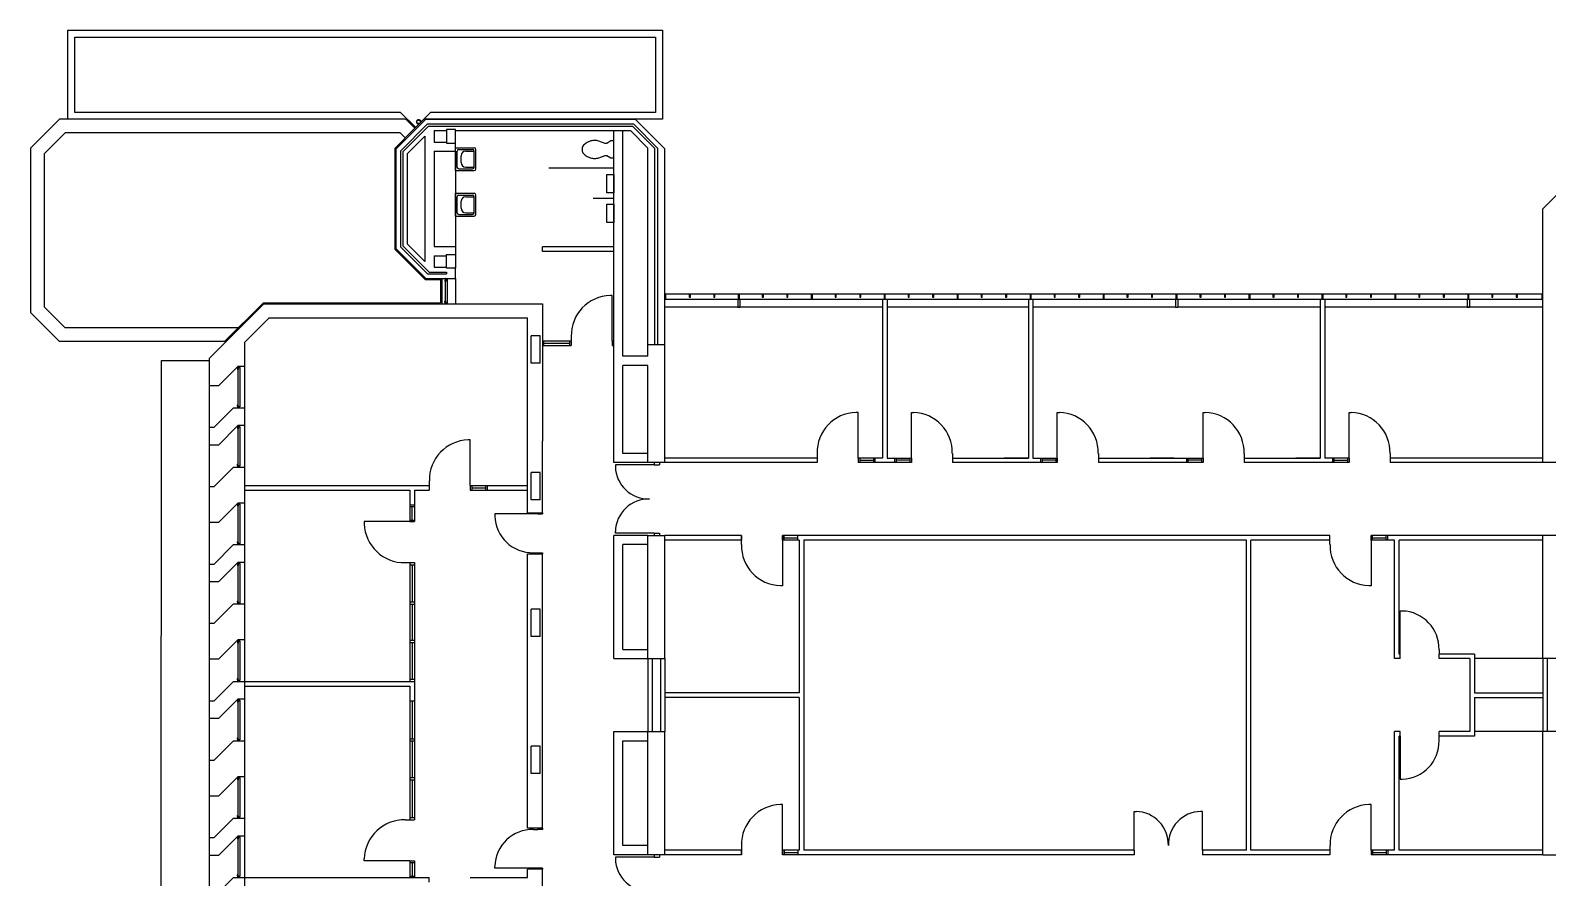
# Model space of a CAD drawing. Header units: inches. Extents: x 370 to 6209, y 2527 to 6927.
# Drawn here: x 3261 to 4592, y 6184 to 6927 of the extents above; entities that cross this region are included whole.
import ezdxf

# ---------------------------------------------------------------- set-up
doc = ezdxf.new("R2010")
doc.units = ezdxf.units.IN
doc.header["$LTSCALE"] = 0.75
doc.header["$MEASUREMENT"] = 0
doc.layers.get('0').update_dxf_attribs({"linetype": 'CONTINUOUS'})
for name, color, linetype in [('626_FL3$0$A-BLDG-GRW', 9, 'CONTINUOUS'), ('626_FL3$0$A-DOOR-EXST', 9, 'CONTINUOUS'), ('626_FL3$0$A-EQPM-MECH', 7, 'CONTINUOUS')]:
    doc.layers.add(name, color=color, linetype=linetype)

# ---------------------------------------------------------------- blocks, each defined once
blk = doc.blocks.new('626_FL3$0$W-LEADER')
at = {"layer": '626_FL3$0$A-EQPM-MECH', "linetype": 'Continuous'}
for p, q in [((10.5, -4.3), (11.6, -5.4)), ((11.2, -5.9), (11.6, -5.4)), ((13.1, -1.6), (14.3, -2.8)), ((14.7, -2.3), (14.3, -2.8))]:
    blk.add_line(p, q, dxfattribs=at)
for radius in [1.62, 1.5]:
    blk.add_circle((11.8, -3), radius, dxfattribs=at)
blk.add_arc((11.8, -3), 1.88, 45, 225, dxfattribs=at)

msp = doc.modelspace()

# ---------------------------------------------------------------- linework, layer by layer
at = {"layer": '626_FL3$0$A-BLDG-GRW'}
for p, q in [((3294.2, 6849.4), (3294.2, 6927.4)), ((3294.2, 6927.4), (3815.8, 6927.4)), ((3815.8, 6927.4), (3815.8, 6849.4)), ((3586.1, 6855.4), (3599.3, 6842.2)), ((3606.4, 6849.4), (3612.4, 6855.4)), ((3261.3, 6823.9), (3286.7, 6849.4)), ((3586.4, 6849.4), (3286.7, 6849.4)), ((3590.7, 6849.4), (3294.2, 6849.4)), ((3582.2, 6823.5), (3608.1, 6849.4)), ((3586.2, 6821.8), (3609.7, 6845.4)), ((3588.2, 6821), (3610.6, 6843.4)), ((3598.6, 6841.5), (3590.7, 6849.4)), ((3606.4, 6849.4), (3598.6, 6841.5)), ((3815.8, 6849.4), (3606.4, 6849.4)), ((3608.1, 6849.4), (3792, 6849.4)), ((3609.7, 6845.4), (3790.3, 6845.4)), ((3610.6, 6843.4), (3789.5, 6843.4)), ((3809.1, 6823.7), (3789.5, 6843.4)), ((3811.8, 6823.8), (3790.3, 6845.4)), ((3817.8, 6823.5), (3792, 6849.4)), ((3273.3, 6818.9), (3291.7, 6837.4)), ((3585.8, 6837.4), (3291.7, 6837.4)), ((3581.2, 6823.9), (3598.6, 6841.5)), ((3590.1, 6833), (3585.8, 6837.4)), ((3592.2, 6819.3), (3607.4, 6834.5)), ((3607.4, 6834.5), (3607.4, 6724.5)), ((3615.4, 6839.4), (3626.2, 6839.4)), ((3615.4, 6839.4), (3615.4, 6829.4)), ((3615.4, 6829.4), (3626.2, 6829.4)), ((3626.2, 6840.5), (3626.2, 6828.5)), ((3634.2, 6840.5), (3626.2, 6840.5)), ((3626.2, 6828.5), (3634.2, 6828.5)), ((3634.2, 6828.5), (3634.2, 6840.5)), ((3634.2, 6839.4), (3787.8, 6839.4)), ((3634.2, 6821.4), (3634.2, 6829.4)), ((3773.1, 6548.2), (3773.1, 6839.4)), ((3781.1, 6641.5), (3781.1, 6839.4)), ((3803.1, 6824.1), (3787.8, 6839.4)), ((3261.3, 6823.9), (3261.3, 6679.9)), ((3273.3, 6818.9), (3273.3, 6684.9)), ((3581.2, 6735.2), (3581.2, 6823.9)), ((3582.2, 6735.6), (3582.2, 6823.5)), ((3586.2, 6737.3), (3586.2, 6821.8)), ((3588.2, 6738.1), (3588.2, 6821)), ((3592.2, 6739.7), (3592.2, 6819.3)), ((3615.4, 6821.4), (3634.2, 6821.4)), ((3615.4, 6821.4), (3615.4, 6737.7)), ((3634.2, 6804.4), (3634.2, 6824.4)), ((3634.2, 6824.4), (3650.7, 6824.4)), ((3634.2, 6821.4), (3634.2, 6737.7)), ((3635.7, 6807.4), (3635.7, 6821.4)), ((3637.2, 6822.9), (3649.2, 6822.9)), ((3639.2, 6811.4), (3639.2, 6817.4)), ((3643.2, 6821.4), (3649.7, 6821.4)), ((3650.7, 6807.4), (3650.7, 6821.4)), ((3650.7, 6808.4), (3650.7, 6820.4)), ((3652.2, 6805.9), (3652.2, 6822.9)), ((3803.1, 6641.5), (3803.1, 6824.1)), ((3809.1, 6651.4), (3809.1, 6823.7)), ((3811.8, 6651.4), (3811.8, 6823.8)), ((3817.8, 6548.2), (3817.8, 6823.5)), ((3634.2, 6804.4), (3650.7, 6804.4)), ((3637.2, 6805.9), (3649.2, 6805.9)), ((3643.2, 6807.4), (3649.7, 6807.4)), ((3773.1, 6806.4), (3716.1, 6806.4)), ((4588.1, 6770.7), (4614.1, 6796.6)), ((3634.2, 6764.4), (3634.2, 6784.4)), ((3634.2, 6784.4), (3650.7, 6784.4)), ((3635.7, 6767.4), (3635.7, 6781.4)), ((3637.2, 6782.9), (3649.2, 6782.9)), ((3639.2, 6771.4), (3639.2, 6777.4)), ((3643.2, 6781.4), (3649.7, 6781.4)), ((3650.7, 6767.4), (3650.7, 6781.4)), ((3650.7, 6768.4), (3650.7, 6780.4)), ((3652.2, 6765.9), (3652.2, 6782.9)), ((3773.1, 6779.9), (3755.1, 6779.9)), ((3634.2, 6764.4), (3650.7, 6764.4)), ((3637.2, 6765.9), (3649.2, 6765.9)), ((3643.2, 6767.4), (3649.7, 6767.4)), ((4588.1, 6548.2), (4588.1, 6770.7)), ((3582.2, 6735.6), (3608.1, 6709.7)), ((3586.2, 6737.3), (3609.7, 6713.7)), ((3588.2, 6738.1), (3611.1, 6715.2)), ((3592.2, 6739.7), (3607.4, 6724.5)), ((3615.4, 6737.7), (3634.2, 6737.7)), ((3634.2, 6737.7), (3634.2, 6729.7)), ((3773.1, 6737.4), (3710.5, 6737.4)), ((3710.5, 6733.4), (3710.5, 6737.4)), ((3581.2, 6735.2), (3607.7, 6708.7)), ((3615.4, 6729.7), (3626.2, 6729.7)), ((3615.4, 6729.7), (3615.4, 6719.7)), ((3626.2, 6730.7), (3634.2, 6730.7)), ((3626.2, 6718.7), (3626.2, 6730.7)), ((3634.2, 6730.7), (3634.2, 6718.7)), ((3773.1, 6733.4), (3710.5, 6733.4)), ((3607.7, 6708.7), (3621.2, 6708.7)), ((3608.1, 6709.7), (3634.2, 6709.7)), ((3609.7, 6713.7), (3626.2, 6713.7)), ((3611.1, 6715.2), (3626.2, 6715.2)), ((3615.4, 6719.7), (3626.2, 6719.7)), ((3621.2, 6708.7), (3621.2, 6688.4)), ((3622.2, 6709.7), (3622.2, 6687.4)), ((3625.5, 6709.7), (3625.2, 6709.7)), ((3625.2, 6709.7), (3625.2, 6708)), ((3625.5, 6709), (3625.5, 6709.7)), ((3627, 6709), (3625.5, 6709)), ((3625.5, 6708), (3625.5, 6708.7)), ((3625.5, 6708.7), (3627, 6708.7)), ((3634.2, 6718.7), (3626.2, 6718.7)), ((3626.2, 6715.2), (3626.2, 6713.7)), ((3627, 6708.7), (3627, 6709)), ((3627, 6708.7), (3627, 6688.4)), ((3634.2, 6709.7), (3634.2, 6719.7)), ((3634.2, 6709.7), (3634.2, 6687.4)), ((3625.2, 6708.5), (3625, 6708.2)), ((3625, 6708.2), (3625, 6707.2)), ((3625, 6707.2), (3625.2, 6707)), ((3625.2, 6708), (3625.5, 6708)), ((3625.2, 6707), (3625.5, 6707)), ((3625.3, 6707), (3625.3, 6690.1)), ((3625.5, 6708.5), (3625.7, 6708.2)), ((3625.7, 6707.2), (3625.5, 6707)), ((3625.7, 6708.2), (3625.7, 6707.2)), ((4588.1, 6696), (3817.8, 6696)), ((3818.8, 6696), (3817.8, 6696)), ((3818.8, 6691.4), (3818.8, 6696)), ((3839.3, 6696), (3839.3, 6693.3)), ((3840.3, 6696), (3839.3, 6696)), ((3840.3, 6693.3), (3840.3, 6696)), ((3860.8, 6696), (3860.8, 6693.3)), ((3861.8, 6696), (3860.8, 6696)), ((3861.8, 6693.3), (3861.8, 6696)), ((3883.3, 6696), (3882.3, 6696)), ((3882.3, 6696), (3882.3, 6691.4)), ((3883.3, 6691.4), (3883.3, 6696)), ((3903.3, 6696), (3903.3, 6693.3)), ((3904.3, 6696), (3903.3, 6696)), ((3904.3, 6693.3), (3904.3, 6696)), ((3924.8, 6696), (3924.8, 6693.3)), ((3925.8, 6696), (3924.8, 6696)), ((3925.8, 6693.3), (3925.8, 6696)), ((3947.3, 6696), (3946.3, 6696)), ((3946.3, 6696), (3946.3, 6691.4)), ((3947.3, 6691.4), (3947.3, 6696)), ((3968.3, 6696), (3967.3, 6696)), ((3967.3, 6696), (3967.3, 6693.3)), ((3968.3, 6693.3), (3968.3, 6696)), ((3989.8, 6696), (3988.8, 6696)), ((3988.8, 6696), (3988.8, 6693.3)), ((3989.8, 6693.3), (3989.8, 6696)), ((4010.3, 6696), (4010.3, 6691.4)), ((4011.3, 6696), (4010.3, 6696)), ((4011.3, 6691.4), (4011.3, 6696)), ((4032.3, 6696), (4031.3, 6696)), ((4031.3, 6696), (4031.3, 6693.3)), ((4032.3, 6693.3), (4032.3, 6696)), ((4053.8, 6696), (4052.8, 6696)), ((4052.8, 6696), (4052.8, 6693.3)), ((4053.8, 6693.3), (4053.8, 6696)), ((4074.3, 6696), (4074.3, 6691.4)), ((4075.3, 6696), (4074.3, 6696)), ((4075.3, 6691.4), (4075.3, 6696)), ((4095.3, 6696), (4095.3, 6693.3)), ((4096.3, 6696), (4095.3, 6696)), ((4096.3, 6693.3), (4096.3, 6696)), ((4116.8, 6696), (4116.8, 6693.3)), ((4117.8, 6696), (4116.8, 6696)), ((4117.8, 6693.3), (4117.8, 6696)), ((4139.3, 6696), (4138.3, 6696)), ((4138.3, 6696), (4138.3, 6691.4)), ((4139.3, 6691.4), (4139.3, 6696)), ((4160.3, 6696), (4159.3, 6696)), ((4159.3, 6696), (4159.3, 6693.3)), ((4160.3, 6693.3), (4160.3, 6696)), ((4181.8, 6696), (4180.8, 6696)), ((4180.8, 6696), (4180.8, 6693.3)), ((4181.8, 6693.3), (4181.8, 6696)), ((4202.3, 6696), (4202.3, 6691.4)), ((4203.3, 6696), (4202.3, 6696)), ((4203.3, 6691.4), (4203.3, 6696)), ((4223.3, 6696), (4223.3, 6693.3)), ((4224.3, 6696), (4223.3, 6696)), ((4224.3, 6693.3), (4224.3, 6696)), ((4244.8, 6696), (4244.8, 6693.3)), ((4245.8, 6696), (4244.8, 6696)), ((4245.8, 6693.3), (4245.8, 6696)), ((4267.3, 6696), (4266.3, 6696)), ((4266.3, 6696), (4266.3, 6691.4)), ((4267.3, 6691.4), (4267.3, 6696)), ((4287.3, 6696), (4287.3, 6693.3)), ((4288.3, 6696), (4287.3, 6696)), ((4288.3, 6693.3), (4288.3, 6696)), ((4308.8, 6696), (4308.8, 6693.3)), ((4309.8, 6696), (4308.8, 6696)), ((4309.8, 6693.3), (4309.8, 6696)), ((4331.3, 6696), (4330.3, 6696)), ((4330.3, 6696), (4330.3, 6691.4)), ((4331.3, 6691.4), (4331.3, 6696)), ((4352.3, 6696), (4351.3, 6696)), ((4351.3, 6696), (4351.3, 6693.3)), ((4352.3, 6693.3), (4352.3, 6696)), ((4373.8, 6696), (4372.8, 6696)), ((4372.8, 6696), (4372.8, 6693.3)), ((4373.8, 6693.3), (4373.8, 6696)), ((4394.3, 6696), (4394.3, 6691.4)), ((4395.3, 6696), (4394.3, 6696)), ((4395.3, 6691.4), (4395.3, 6696)), ((4415.3, 6696), (4415.3, 6693.3)), ((4416.3, 6696), (4415.3, 6696)), ((4416.3, 6693.3), (4416.3, 6696)), ((4436.8, 6696), (4436.8, 6693.3)), ((4437.8, 6696), (4436.8, 6696)), ((4437.8, 6693.3), (4437.8, 6696)), ((4459.3, 6696), (4458.3, 6696)), ((4458.3, 6696), (4458.3, 6691.4)), ((4459.3, 6691.4), (4459.3, 6696)), ((4480.3, 6696), (4479.3, 6696)), ((4479.3, 6696), (4479.3, 6693.3)), ((4480.3, 6693.3), (4480.3, 6696)), ((4501.8, 6696), (4500.8, 6696)), ((4500.8, 6696), (4500.8, 6693.3)), ((4501.8, 6693.3), (4501.8, 6696)), ((4522.3, 6696), (4522.3, 6691.4)), ((4523.3, 6696), (4522.3, 6696)), ((4523.3, 6691.4), (4523.3, 6696)), ((4543.3, 6696), (4543.3, 6693.3)), ((4544.3, 6696), (4543.3, 6696)), ((4544.3, 6693.3), (4544.3, 6696)), ((4564.8, 6696), (4564.8, 6693.3)), ((4565.8, 6696), (4564.8, 6696)), ((4565.8, 6693.3), (4565.8, 6696)), ((4588.1, 6696), (4587.1, 6696)), ((4587.1, 6696), (4587.1, 6691.4)), ((4588.1, 6691.4), (4588.1, 6696)), ((3291.7, 6666.4), (3273.3, 6684.9)), ((3466.2, 6687.4), (3418.2, 6639.4)), ((3465.8, 6688.4), (3431.7, 6654.4)), ((3465.8, 6688.4), (3621.2, 6688.4)), ((3466.2, 6687.4), (3634.2, 6687.4)), ((3625, 6689.9), (3625.2, 6690.1)), ((3625, 6688.9), (3625, 6689.9)), ((3625.2, 6688.6), (3625, 6688.9)), ((3625.2, 6690.1), (3625.5, 6690.1)), ((3625.2, 6687.4), (3625.2, 6689.1)), ((3625.2, 6689.1), (3625.5, 6689.1)), ((3625.5, 6687.4), (3625.2, 6687.4)), ((3625.7, 6689.9), (3625.5, 6690.1)), ((3625.5, 6689.1), (3625.5, 6688.4)), ((3625.5, 6688.6), (3625.7, 6688.9)), ((3625.5, 6688.4), (3627, 6688.4)), ((3627, 6688.1), (3625.5, 6688.1)), ((3625.5, 6688.1), (3625.5, 6687.4)), ((3625.7, 6688.9), (3625.7, 6689.9)), ((3627, 6688.4), (3627, 6688.1)), ((3634.2, 6687.4), (3710.5, 6687.4)), ((3710.5, 6687.4), (3710.5, 6567.1)), ((3771.8, 6694.9), (3770, 6694.9)), ((3771.8, 6654.9), (3771.8, 6694.9)), ((3817.8, 6691.4), (3944.8, 6691.4)), ((3817.8, 6691.4), (3818.8, 6691.4)), ((4008.8, 6684.4), (3817.8, 6684.4)), ((3839.3, 6693.3), (3840.3, 6693.3)), ((3860.8, 6693.3), (3861.8, 6693.3)), ((3881.8, 6691.4), (3883.8, 6691.4)), ((3881.8, 6691.4), (3881.8, 6684.4)), ((3881.8, 6684.4), (3883.8, 6684.4)), ((3882.3, 6691.4), (3883.3, 6691.4)), ((3883.8, 6691.4), (3883.8, 6684.4)), ((3903.3, 6693.3), (3904.3, 6693.3)), ((3924.8, 6693.3), (3925.8, 6693.3)), ((3944.8, 6691.4), (3948.8, 6691.4)), ((3948.8, 6691.4), (4072.8, 6691.4)), ((3967.3, 6693.3), (3968.3, 6693.3)), ((3988.8, 6693.3), (3989.8, 6693.3)), ((4008.8, 6691.5), (4008.8, 6552.2)), ((4009.8, 6691.4), (4011.8, 6691.4)), ((4010.3, 6691.4), (4011.3, 6691.4)), ((4012.8, 6691.5), (4012.8, 6552.2)), ((4136.8, 6684.4), (4012.8, 6684.4)), ((4031.3, 6693.3), (4032.3, 6693.3)), ((4052.8, 6693.3), (4053.8, 6693.3)), ((4072.8, 6691.4), (4076.8, 6691.4)), ((4076.8, 6691.4), (4588.1, 6691.4)), ((4095.3, 6693.3), (4096.3, 6693.3)), ((4116.8, 6693.3), (4117.8, 6693.3)), ((4136.8, 6691.4), (4136.8, 6552.2)), ((4137.8, 6691.4), (4139.8, 6691.4)), ((4138.3, 6691.4), (4139.3, 6691.4)), ((4140.8, 6691.4), (4140.8, 6552.2)), ((4265.8, 6684.4), (4140.8, 6684.4)), ((4159.3, 6693.3), (4160.3, 6693.3)), ((4180.8, 6693.3), (4181.8, 6693.3)), ((4200.8, 6691.4), (4204.8, 6691.4)), ((4223.3, 6693.3), (4224.3, 6693.3)), ((4244.8, 6693.3), (4245.8, 6693.3)), ((4265.8, 6691.4), (4267.8, 6691.4)), ((4265.8, 6691.4), (4265.8, 6684.4)), ((4265.8, 6684.4), (4267.8, 6684.4)), ((4266.3, 6691.4), (4267.3, 6691.4)), ((4267.8, 6691.4), (4267.8, 6684.4)), ((4392.8, 6684.4), (4267.8, 6684.4)), ((4287.3, 6693.3), (4288.3, 6693.3)), ((4308.8, 6693.3), (4309.8, 6693.3)), ((4328.8, 6691.4), (4332.8, 6691.4)), ((4351.3, 6693.3), (4352.3, 6693.3)), ((4372.8, 6693.3), (4373.8, 6693.3)), ((4392.8, 6691.4), (4392.8, 6552.2)), ((4393.8, 6691.4), (4395.8, 6691.4)), ((4394.3, 6691.4), (4395.3, 6691.4)), ((4396.8, 6691.4), (4396.8, 6552.2)), ((4588.1, 6684.4), (4396.8, 6684.4)), ((4415.3, 6693.3), (4416.3, 6693.3)), ((4436.8, 6693.3), (4437.8, 6693.3)), ((4456.8, 6691.4), (4460.8, 6691.4)), ((4479.3, 6693.3), (4480.3, 6693.3)), ((4500.8, 6693.3), (4501.8, 6693.3)), ((4521.8, 6691.4), (4521.8, 6684.4)), ((4521.8, 6691.4), (4523.8, 6691.4)), ((4521.8, 6684.4), (4523.8, 6684.4)), ((4522.3, 6691.4), (4523.3, 6691.4)), ((4523.8, 6691.4), (4523.8, 6684.4)), ((4543.3, 6693.3), (4544.3, 6693.3)), ((4564.8, 6693.3), (4565.8, 6693.3)), ((4587.1, 6691.4), (4588.1, 6691.4)), ((3286.7, 6654.4), (3261.3, 6679.9)), ((3470.9, 6675.1), (3449.2, 6653.4)), ((3470.9, 6675.1), (3634.2, 6675.1)), ((3634.2, 6675.1), (3697.5, 6675.1)), ((3697.5, 6504.1), (3697.5, 6675.1)), ((3443.8, 6666.4), (3291.7, 6666.4)), ((3708.6, 6659.5), (3700.6, 6659.5)), ((3700.6, 6635.5), (3700.6, 6659.5)), ((3708.6, 6635.5), (3708.6, 6659.5)), ((3735.8, 6658.9), (3735.8, 6654.9)), ((3431.7, 6654.4), (3286.7, 6654.4)), ((3449.2, 6653.4), (3449.2, 6632.6)), ((3710.5, 6654.9), (3735.8, 6654.9)), ((3710.5, 6650.9), (3735.8, 6650.9)), ((3711.8, 6650.9), (3711.8, 6654.9)), ((3711.8, 6652.9), (3734.5, 6652.9)), ((3734.5, 6650.9), (3734.5, 6654.9)), ((3735.8, 6654.9), (3735.8, 6650.9)), ((3771.8, 6654.9), (3771.8, 6650.9)), ((3771.8, 6654.9), (3773.1, 6654.9)), ((3771.8, 6650.9), (3773.1, 6650.9)), ((3817.8, 6651.4), (3803.1, 6651.4)), ((3376.1, 5892.2), (3376.2, 6637.7)), ((3376.2, 6637.7), (3418.2, 6637.7)), ((3418.2, 6639.4), (3418.2, 6615.4)), ((3418.2, 6637.7), (3418.2, 6020.3)), ((3443.2, 6632.6), (3426.2, 6615.6)), ((3443.2, 6631.4), (3443, 6631.1)), ((3443, 6631.1), (3443, 6630.1)), ((3443, 6630.1), (3443.2, 6629.9)), ((3449.2, 6632.6), (3443.2, 6632.6)), ((3443.5, 6632.6), (3443.2, 6632.6)), ((3443.2, 6632.6), (3443.2, 6630.9)), ((3443.2, 6630.9), (3443.5, 6630.9)), ((3443.2, 6629.9), (3443.5, 6629.9)), ((3443.3, 6629.9), (3443.3, 6599)), ((3443.5, 6631.9), (3443.5, 6632.6)), ((3445, 6631.9), (3443.5, 6631.9)), ((3443.5, 6630.9), (3443.5, 6631.6)), ((3443.5, 6631.6), (3445, 6631.6)), ((3443.5, 6631.4), (3443.7, 6631.1)), ((3443.7, 6630.1), (3443.5, 6629.9)), ((3443.7, 6631.1), (3443.7, 6630.1)), ((3445, 6631.6), (3445, 6631.9)), ((3445, 6631.6), (3445, 6597.2)), ((3449.2, 6632.6), (3449.2, 6596.2)), ((3708.6, 6635.5), (3700.6, 6635.5)), ((3803.1, 6641.5), (3781.1, 6641.5)), ((3781.1, 6556.2), (3781.1, 6633.5)), ((3803.1, 6633.5), (3781.1, 6633.5)), ((3803.1, 6548.2), (3803.1, 6633.5)), ((3426.2, 6615.6), (3418.2, 6615.6)), ((3418.2, 6615.6), (3418.2, 6579.2)), ((3439.5, 6596.2), (3422.5, 6579.2)), ((3439.5, 6596.2), (3449.2, 6596.2)), ((3443, 6598.7), (3443.2, 6599)), ((3443, 6597.7), (3443, 6598.7)), ((3443.2, 6597.5), (3443, 6597.7)), ((3443.2, 6599), (3443.5, 6599)), ((3443.2, 6596.2), (3443.2, 6598)), ((3443.2, 6598), (3443.5, 6598)), ((3443.5, 6596.2), (3443.2, 6596.2)), ((3443.7, 6598.7), (3443.5, 6599)), ((3443.5, 6598), (3443.5, 6597.2)), ((3443.5, 6597.5), (3443.7, 6597.7)), ((3443.5, 6597.2), (3445, 6597.2)), ((3445, 6597), (3443.5, 6597)), ((3443.5, 6597), (3443.5, 6596.2)), ((3443.7, 6597.7), (3443.7, 6598.7)), ((3445, 6597.2), (3445, 6597)), ((3449.2, 6596.2), (3449.2, 6580.6)), ((3418.2, 6579.2), (3418.2, 6563.6)), ((3418.2, 6579.2), (3422.5, 6579.2)), ((3443.2, 6580.6), (3426.2, 6563.6)), ((3443.2, 6579.4), (3443, 6579.1)), ((3443, 6579.1), (3443, 6578.1)), ((3443, 6578.1), (3443.2, 6577.9)), ((3449.2, 6580.6), (3443.2, 6580.6)), ((3443.5, 6580.6), (3443.2, 6580.6)), ((3443.2, 6580.6), (3443.2, 6578.9)), ((3443.2, 6578.9), (3443.5, 6578.9)), ((3443.2, 6577.9), (3443.5, 6577.9)), ((3443.3, 6577.9), (3443.3, 6547)), ((3443.5, 6579.9), (3443.5, 6580.6)), ((3445, 6579.9), (3443.5, 6579.9)), ((3443.5, 6578.9), (3443.5, 6579.6)), ((3443.5, 6579.6), (3445, 6579.6)), ((3443.5, 6579.4), (3443.7, 6579.1)), ((3443.7, 6578.1), (3443.5, 6577.9)), ((3443.7, 6579.1), (3443.7, 6578.1)), ((3445, 6579.6), (3445, 6579.9)), ((3445, 6579.6), (3445, 6545.2)), ((3449.2, 6580.6), (3449.2, 6544.2)), ((3426.2, 6563.6), (3418.2, 6563.6)), ((3418.2, 6563.6), (3418.2, 6527.2)), ((3647.2, 6568.1), (3645.5, 6568.1)), ((3647.2, 6528.1), (3647.2, 6568.1)), ((3710.5, 6504.1), (3710.5, 6567.1)), ((3803.1, 6556.2), (3781.1, 6556.2)), ((3951.5, 6552.2), (3817.8, 6552.2)), ((3951.5, 6552.2), (3951.5, 6548.2)), ((3987.5, 6552.2), (3987.5, 6548.2)), ((4008.8, 6552.2), (3987.5, 6552.2)), ((4008.8, 6552.2), (3987.5, 6552.2)), ((3988.8, 6552.2), (3988.8, 6548.2)), ((3988.8, 6550.2), (4000.8, 6550.2)), ((4000.8, 6552.2), (4000.8, 6548.2)), ((4002.2, 6552.2), (4002.2, 6548.2)), ((4012.8, 6552.2), (4034.2, 6552.2)), ((4019.5, 6552.2), (4019.5, 6548.2)), ((4020.8, 6552.2), (4020.8, 6548.2)), ((4032.8, 6550.2), (4020.8, 6550.2)), ((4032.8, 6552.2), (4032.8, 6548.2)), ((4034.2, 6552.2), (4034.2, 6548.2)), ((4070.2, 6552.2), (4070.2, 6548.2)), ((4070.2, 6552.2), (4136.8, 6552.2)), ((4136.8, 6552.2), (4115.5, 6552.2)), ((4140.8, 6552.2), (4162.2, 6552.2)), ((4147.5, 6552.2), (4147.5, 6548.2)), ((4148.8, 6552.2), (4148.8, 6548.2)), ((4160.8, 6550.2), (4148.8, 6550.2)), ((4160.8, 6552.2), (4160.8, 6548.2)), ((4162.2, 6552.2), (4162.2, 6548.2)), ((4198.2, 6552.2), (4198.2, 6548.2)), ((4198.2, 6552.2), (4290.2, 6552.2)), ((4264.8, 6552.2), (4243.5, 6552.2)), ((4275.5, 6552.2), (4275.5, 6548.2)), ((4276.8, 6552.2), (4276.8, 6548.2)), ((4288.8, 6550.2), (4276.8, 6550.2)), ((4288.8, 6552.2), (4288.8, 6548.2)), ((4290.2, 6552.2), (4290.2, 6548.2)), ((4326.2, 6552.2), (4326.2, 6548.2)), ((4326.2, 6552.2), (4392.8, 6552.2)), ((4392.8, 6552.2), (4371.5, 6552.2)), ((4392.8, 6552.2), (4371.5, 6552.2)), ((4418.2, 6552.2), (4396.8, 6552.2)), ((4418.2, 6552.2), (4396.8, 6552.2)), ((4403.5, 6552.2), (4403.5, 6548.2)), ((4404.8, 6552.2), (4404.8, 6548.2)), ((4404.8, 6550.2), (4416.8, 6550.2)), ((4416.8, 6552.2), (4416.8, 6548.2)), ((4418.2, 6552.2), (4418.2, 6548.2)), ((4588.1, 6552.2), (4454.2, 6552.2)), ((4454.2, 6552.2), (4454.2, 6548.2)), ((3439.5, 6544.2), (3422.5, 6527.2)), ((3439.5, 6544.2), (3449.2, 6544.2)), ((3443, 6546.7), (3443.2, 6547)), ((3443, 6545.7), (3443, 6546.7)), ((3443.2, 6545.5), (3443, 6545.7)), ((3443.2, 6547), (3443.5, 6547)), ((3443.2, 6544.2), (3443.2, 6546)), ((3443.2, 6546), (3443.5, 6546)), ((3443.5, 6544.2), (3443.2, 6544.2)), ((3443.7, 6546.7), (3443.5, 6547)), ((3443.5, 6546), (3443.5, 6545.2)), ((3443.5, 6545.5), (3443.7, 6545.7)), ((3443.5, 6545.2), (3445, 6545.2)), ((3445, 6545), (3443.5, 6545)), ((3443.5, 6545), (3443.5, 6544.2)), ((3443.7, 6545.7), (3443.7, 6546.7)), ((3445, 6545.2), (3445, 6545)), ((3449.2, 6544.2), (3449.2, 6512.6)), ((3708.6, 6539.5), (3700.6, 6539.5)), ((3700.6, 6515.5), (3700.6, 6539.5)), ((3708.6, 6515.5), (3708.6, 6539.5)), ((3951.5, 6548.2), (3773.1, 6548.2)), ((3774.5, 6546.2), (3774.5, 6544.5)), ((3808.5, 6546.2), (3774.5, 6546.2)), ((3808.4, 6548.2), (3808.4, 6546.2)), ((3808.4, 6546.2), (3813.1, 6546.2)), ((3813.1, 6548.2), (3813.1, 6546.2)), ((4034.2, 6548.2), (3987.5, 6548.2)), ((4162.2, 6548.2), (4070.2, 6548.2)), ((4290.2, 6548.2), (4198.2, 6548.2)), ((4418.2, 6548.2), (4326.2, 6548.2)), ((4418.2, 6548.2), (4371.5, 6548.2)), ((4588.1, 6548.2), (4454.2, 6548.2)), ((4634.8, 6548.2), (4588.1, 6548.2)), ((3418.2, 6527.2), (3418.2, 6495.6)), ((3418.2, 6527.2), (3422.5, 6527.2)), ((3449.2, 6528.1), (3611.2, 6528.1)), ((3449.2, 6524.1), (3594.2, 6524.1)), ((3594.2, 6524.1), (3594.2, 6496.4)), ((3598.2, 6524.1), (3598.2, 6496.4)), ((3598.2, 6524.1), (3611.2, 6524.1)), ((3611.2, 6532.1), (3611.2, 6528.1)), ((3611.2, 6528.1), (3611.2, 6524.1)), ((3611.2, 6528.1), (3611.2, 6524.1)), ((3647.2, 6528.1), (3647.2, 6524.1)), ((3647.2, 6528.1), (3697.5, 6528.1)), ((3647.2, 6528.1), (3647.2, 6524.1)), ((3647.2, 6524.1), (3697.5, 6524.1)), ((3648.6, 6528.1), (3648.6, 6524.1)), ((3648.6, 6526.1), (3660.6, 6526.1)), ((3660.6, 6528.1), (3660.6, 6524.1)), ((3662, 6528.1), (3662, 6524.1)), ((3443.2, 6512.6), (3426.2, 6495.6)), ((3443.2, 6511.4), (3443, 6511.1)), ((3443, 6511.1), (3443, 6510.1)), ((3443, 6510.1), (3443.2, 6509.9)), ((3449.2, 6512.6), (3443.2, 6512.6)), ((3443.5, 6512.6), (3443.2, 6512.6)), ((3443.2, 6512.6), (3443.2, 6510.9)), ((3443.2, 6510.9), (3443.5, 6510.9)), ((3443.2, 6509.9), (3443.5, 6509.9)), ((3443.3, 6509.9), (3443.3, 6479)), ((3443.5, 6511.9), (3443.5, 6512.6)), ((3445, 6511.9), (3443.5, 6511.9)), ((3443.5, 6510.9), (3443.5, 6511.6)), ((3443.5, 6511.6), (3445, 6511.6)), ((3443.5, 6511.4), (3443.7, 6511.1)), ((3443.7, 6510.1), (3443.5, 6509.9)), ((3443.7, 6511.1), (3443.7, 6510.1)), ((3445, 6511.6), (3445, 6511.9)), ((3445, 6511.6), (3445, 6477.2)), ((3449.2, 6512.6), (3449.2, 6476.2)), ((3594.2, 6511.1), (3598.2, 6511.1)), ((3594.2, 6511.1), (3598.2, 6511.1)), ((3594.2, 6509.7), (3598.2, 6509.7)), ((3596.2, 6497.7), (3596.2, 6509.7)), ((3708.6, 6515.5), (3700.6, 6515.5)), ((3554.2, 6496.4), (3554.2, 6494.6)), ((3594.2, 6496.4), (3554.2, 6496.4)), ((3594.2, 6497.7), (3598.2, 6497.7)), ((3594.2, 6496.4), (3598.2, 6496.4)), ((3594.2, 6496.4), (3598.2, 6496.4)), ((3594.2, 6496.4), (3598.2, 6496.4)), ((3668.7, 6503.1), (3668.7, 6501.5)), ((3706.5, 6503.1), (3668.7, 6503.1)), ((3697.5, 6504.1), (3710.5, 6504.1)), ((3706.5, 6504.1), (3706.5, 6503.1)), ((3706.5, 6503.1), (3710.5, 6503.1)), ((3710.5, 6504.1), (3710.5, 6503.1)), ((3426.2, 6495.6), (3418.2, 6495.6)), ((3418.2, 6495.6), (3418.2, 6459.2)), ((3773.1, 6376.2), (3773.1, 6484.2)), ((3803.1, 6484.2), (3773.1, 6484.2)), ((3774.5, 6486.2), (3774.5, 6488)), ((3808.5, 6486.2), (3774.5, 6486.2)), ((3803.1, 6376.2), (3803.1, 6484.2)), ((3803.1, 6484.2), (3817.8, 6484.2)), ((3808.4, 6486.2), (3813.1, 6486.2)), ((3808.4, 6486.2), (3808.4, 6484.2)), ((3813.1, 6486.2), (3813.1, 6484.2)), ((3817.8, 6376.2), (3817.8, 6484.2)), ((3885.1, 6484.2), (3817.8, 6484.2)), ((3885.1, 6484.2), (3885.1, 6480.2)), ((3885.1, 6480.2), (3885.1, 6484.2)), ((4401.4, 6484.2), (3921.1, 6484.2)), ((3921.1, 6484.2), (3921.1, 6480.2)), ((3921.1, 6480.2), (3921.1, 6484.2)), ((3922.5, 6480.2), (3922.5, 6484.2)), ((3934.5, 6480.2), (3934.5, 6484.2)), ((4401.4, 6480.2), (4401.4, 6484.2)), ((4401.4, 6480.2), (4401.4, 6484.2)), ((4588.1, 6484.2), (4437.4, 6484.2)), ((4437.4, 6480.2), (4437.4, 6484.2)), ((4437.4, 6480.2), (4437.4, 6484.2)), ((4438.8, 6480.2), (4438.8, 6484.2)), ((4450.8, 6480.2), (4450.8, 6484.2)), ((4452.1, 6480.2), (4452.1, 6484.2)), ((4602.9, 6484.2), (4588.1, 6484.2)), ((4588.1, 6376.2), (4588.1, 6484.2)), ((3439.5, 6476.2), (3422.5, 6459.2)), ((3439.5, 6476.2), (3449.2, 6476.2)), ((3443, 6478.7), (3443.2, 6479)), ((3443, 6477.7), (3443, 6478.7)), ((3443.2, 6477.5), (3443, 6477.7)), ((3443.2, 6479), (3443.5, 6479)), ((3443.2, 6476.2), (3443.2, 6478)), ((3443.2, 6478), (3443.5, 6478)), ((3443.5, 6476.2), (3443.2, 6476.2)), ((3443.7, 6478.7), (3443.5, 6479)), ((3443.5, 6478), (3443.5, 6477.2)), ((3443.5, 6477.5), (3443.7, 6477.7)), ((3443.5, 6477.2), (3445, 6477.2)), ((3445, 6477), (3443.5, 6477)), ((3443.5, 6477), (3443.5, 6476.2)), ((3443.7, 6477.7), (3443.7, 6478.7)), ((3445, 6477.2), (3445, 6477)), ((3449.2, 6476.2), (3449.2, 6460.6)), ((3702.7, 6469.1), (3706.5, 6469.1)), ((3706.5, 6469.1), (3710.5, 6469.1)), ((3706.5, 6469.1), (3706.5, 6468.1)), ((3710.5, 6469.1), (3710.5, 6468.1)), ((3803.1, 6476.2), (3781.1, 6476.2)), ((3781.1, 6384.2), (3781.1, 6476.2)), ((3885.1, 6480.2), (3817.8, 6480.2)), ((3935.8, 6480.2), (3921.1, 6480.2)), ((3922.5, 6482.2), (3934.5, 6482.2)), ((3935.8, 6480.2), (3935.8, 6346.2)), ((4328.1, 6480.2), (3939.8, 6480.2)), ((3939.8, 6480.2), (3939.8, 6208.2)), ((4328.1, 6208.2), (4328.1, 6480.2)), ((4401.4, 6480.2), (4332.1, 6480.2)), ((4332.1, 6208.2), (4332.1, 6480.2)), ((4458.1, 6480.2), (4437.4, 6480.2)), ((4438.8, 6482.2), (4450.8, 6482.2)), ((4458.1, 6376.2), (4458.1, 6480.2)), ((4588.1, 6480.2), (4462.1, 6480.2)), ((4462.1, 6380.2), (4462.1, 6480.2)), ((3418.2, 6459.2), (3422.5, 6459.2)), ((3418.2, 6459.2), (3418.2, 6443.6)), ((3443.2, 6460.6), (3426.2, 6443.6)), ((3443.2, 6459.4), (3443, 6459.1)), ((3443, 6459.1), (3443, 6458.1)), ((3443, 6458.1), (3443.2, 6457.9)), ((3449.2, 6460.6), (3443.2, 6460.6)), ((3443.5, 6460.6), (3443.2, 6460.6)), ((3443.2, 6460.6), (3443.2, 6458.9)), ((3443.2, 6458.9), (3443.5, 6458.9)), ((3443.2, 6457.9), (3443.5, 6457.9)), ((3443.3, 6457.9), (3443.3, 6427)), ((3443.5, 6459.9), (3443.5, 6460.6)), ((3445, 6459.9), (3443.5, 6459.9)), ((3443.5, 6458.9), (3443.5, 6459.6)), ((3443.5, 6459.6), (3445, 6459.6)), ((3443.5, 6459.4), (3443.7, 6459.1)), ((3443.7, 6458.1), (3443.5, 6457.9)), ((3443.7, 6459.1), (3443.7, 6458.1)), ((3445, 6459.6), (3445, 6459.9)), ((3445, 6459.6), (3445, 6425.2)), ((3449.2, 6460.6), (3449.2, 6424.2)), ((3590.2, 6460.4), (3594.2, 6460.4)), ((3594.2, 6460.4), (3598.2, 6460.4)), ((3594.2, 6460.4), (3594.2, 6356.1)), ((3594.2, 6460.4), (3598.2, 6460.4)), ((3594.2, 6460.4), (3598.2, 6460.4)), ((3594.2, 6458.4), (3598.2, 6458.4)), ((3596.2, 6458.4), (3596.2, 6425.9)), ((3598.2, 6460.4), (3598.2, 6234.9)), ((3697.5, 6227.4), (3697.5, 6468.1)), ((3697.5, 6468.1), (3710.5, 6468.1)), ((3710.5, 6227.4), (3710.5, 6468.1)), ((3426.2, 6443.6), (3418.2, 6443.6)), ((3418.2, 6443.6), (3418.2, 6407.2)), ((3439.5, 6424.2), (3422.5, 6407.2)), ((3439.5, 6424.2), (3449.2, 6424.2)), ((3443, 6426.7), (3443.2, 6427)), ((3443, 6425.7), (3443, 6426.7)), ((3443.2, 6425.5), (3443, 6425.7)), ((3443.2, 6427), (3443.5, 6427)), ((3443.2, 6424.2), (3443.2, 6426)), ((3443.2, 6426), (3443.5, 6426)), ((3443.5, 6424.2), (3443.2, 6424.2)), ((3443.7, 6426.7), (3443.5, 6427)), ((3443.5, 6426), (3443.5, 6425.2)), ((3443.5, 6425.5), (3443.7, 6425.7)), ((3443.5, 6425.2), (3445, 6425.2)), ((3445, 6425), (3443.5, 6425)), ((3443.5, 6425), (3443.5, 6424.2)), ((3443.7, 6425.7), (3443.7, 6426.7)), ((3445, 6425.2), (3445, 6425)), ((3449.2, 6424.2), (3449.2, 6392.6)), ((3594.2, 6425.9), (3598.2, 6425.9)), ((3594.2, 6423.9), (3598.2, 6423.9)), ((3596.2, 6423.9), (3596.2, 6392.5)), ((3708.6, 6419.5), (3700.6, 6419.5)), ((3700.6, 6395.5), (3700.6, 6419.5)), ((3708.6, 6395.5), (3708.6, 6419.5)), ((3418.2, 6407.2), (3422.5, 6407.2)), ((3418.2, 6407.2), (3418.2, 6375.6)), ((3443.2, 6392.6), (3426.2, 6375.6)), ((3443.2, 6391.4), (3443, 6391.1)), ((3443, 6391.1), (3443, 6390.1)), ((3443, 6390.1), (3443.2, 6389.9)), ((3449.2, 6392.6), (3443.2, 6392.6)), ((3443.5, 6392.6), (3443.2, 6392.6)), ((3443.2, 6392.6), (3443.2, 6390.9)), ((3443.2, 6390.9), (3443.5, 6390.9)), ((3443.2, 6389.9), (3443.5, 6389.9)), ((3443.3, 6389.9), (3443.3, 6359)), ((3443.5, 6391.9), (3443.5, 6392.6)), ((3445, 6391.9), (3443.5, 6391.9)), ((3443.5, 6390.9), (3443.5, 6391.6)), ((3443.5, 6391.6), (3445, 6391.6)), ((3443.5, 6391.4), (3443.7, 6391.1)), ((3443.7, 6390.1), (3443.5, 6389.9)), ((3443.7, 6391.1), (3443.7, 6390.1)), ((3445, 6391.6), (3445, 6391.9)), ((3445, 6391.6), (3445, 6357.2)), ((3449.2, 6392.6), (3449.2, 6356.2)), ((3594.2, 6392.5), (3598.2, 6392.5)), ((3594.2, 6390.5), (3598.2, 6390.5)), ((3596.2, 6390.5), (3596.2, 6358.1)), ((3708.6, 6395.5), (3700.6, 6395.5)), ((3773.1, 6376.2), (3817.8, 6376.2)), ((3781.1, 6384.2), (3803.1, 6384.2)), ((3803.1, 6376.2), (3803.1, 6312.2)), ((3806.8, 6376.2), (3806.8, 6312.2)), ((3814.1, 6376.2), (3814.1, 6312.2)), ((3817.8, 6376.2), (3817.8, 6312.2)), ((4463.1, 6376.2), (4458.1, 6376.2)), ((4463.1, 6376.2), (4458.1, 6376.2)), ((4463.1, 6380.2), (4462.1, 6380.2)), ((4463.1, 6380.2), (4462.1, 6380.2)), ((4463.1, 6376.2), (4463.1, 6380.2)), ((4528.1, 6380.2), (4497.1, 6380.2)), ((4497.1, 6376.2), (4497.1, 6380.2)), ((4524.1, 6376.2), (4497.1, 6376.2)), ((4524.1, 6376.2), (4524.1, 6312.2)), ((4528.1, 6380.2), (4528.1, 6346.2)), ((4588.1, 6376.2), (4528.1, 6376.2)), ((4632.9, 6376.2), (4588.1, 6376.2)), ((4588.1, 6376.2), (4588.1, 6312.2)), ((4591.8, 6376.2), (4591.8, 6312.2)), ((3426.2, 6375.6), (3418.2, 6375.6)), ((3418.2, 6375.6), (3418.2, 6339.2)), ((3439.5, 6356.2), (3422.5, 6339.2)), ((3439.5, 6356.2), (3449.2, 6356.2)), ((3443, 6358.7), (3443.2, 6359)), ((3443, 6357.7), (3443, 6358.7)), ((3443.2, 6357.5), (3443, 6357.7)), ((3443.2, 6359), (3443.5, 6359)), ((3443.2, 6356.2), (3443.2, 6358)), ((3443.2, 6358), (3443.5, 6358)), ((3443.5, 6356.2), (3443.2, 6356.2)), ((3443.7, 6358.7), (3443.5, 6359)), ((3443.5, 6358), (3443.5, 6357.2)), ((3443.5, 6357.5), (3443.7, 6357.7)), ((3443.5, 6357.2), (3445, 6357.2)), ((3445, 6357), (3443.5, 6357)), ((3443.5, 6357), (3443.5, 6356.2)), ((3443.7, 6357.7), (3443.7, 6358.7)), ((3445, 6357.2), (3445, 6357)), ((3449.2, 6356.2), (3449.2, 6340.6)), ((3449.2, 6356.1), (3598.2, 6356.1)), ((3449.2, 6352.1), (3594.2, 6352.1)), ((3594.2, 6358.1), (3598.2, 6358.1)), ((3594.2, 6352.1), (3594.2, 6234.9)), ((3418.2, 6339.2), (3418.2, 6323.6)), ((3418.2, 6339.2), (3422.5, 6339.2)), ((3443.2, 6340.6), (3426.2, 6323.6)), ((3443.2, 6339.4), (3443, 6339.1)), ((3443, 6339.1), (3443, 6338.1)), ((3443, 6338.1), (3443.2, 6337.9)), ((3449.2, 6340.6), (3443.2, 6340.6)), ((3443.5, 6340.6), (3443.2, 6340.6)), ((3443.2, 6340.6), (3443.2, 6338.9)), ((3443.2, 6338.9), (3443.5, 6338.9)), ((3443.2, 6337.9), (3443.5, 6337.9)), ((3443.3, 6337.9), (3443.3, 6307)), ((3443.5, 6339.9), (3443.5, 6340.6)), ((3445, 6339.9), (3443.5, 6339.9)), ((3443.5, 6338.9), (3443.5, 6339.6)), ((3443.5, 6339.6), (3445, 6339.6)), ((3443.5, 6339.4), (3443.7, 6339.1)), ((3443.7, 6338.1), (3443.5, 6337.9)), ((3443.7, 6339.1), (3443.7, 6338.1)), ((3445, 6339.6), (3445, 6339.9)), ((3445, 6339.6), (3445, 6305.2)), ((3449.2, 6340.6), (3449.2, 6304.2)), ((3594.2, 6339.1), (3598.2, 6339.1)), ((3596.2, 6339.1), (3596.2, 6306)), ((3935.8, 6346.2), (3817.8, 6346.2)), ((3935.8, 6342.2), (3817.8, 6342.2)), ((3935.8, 6342.2), (3935.8, 6208.2)), ((4528.1, 6346.2), (4588.1, 6346.2)), ((4528.1, 6342.2), (4588.1, 6342.2)), ((4528.1, 6342.2), (4528.1, 6308.2)), ((3426.2, 6323.6), (3418.2, 6323.6)), ((3418.2, 6323.6), (3418.2, 6287.2)), ((3773.1, 6204.2), (3773.1, 6312.2)), ((3773.1, 6312.2), (3817.8, 6312.2)), ((3803.1, 6204.2), (3803.1, 6312.2)), ((3817.8, 6204.2), (3817.8, 6312.2)), ((4463.1, 6312.2), (4458.1, 6312.2)), ((4458.1, 6208.2), (4458.1, 6312.2)), ((4463.1, 6312.2), (4458.1, 6312.2)), ((4463.1, 6308.2), (4463.1, 6312.2)), ((4524.1, 6312.2), (4497.1, 6312.2)), ((4497.1, 6308.2), (4497.1, 6312.2)), ((4588.1, 6312.2), (4528.1, 6312.2)), ((4588.1, 6204.2), (4588.1, 6312.2)), ((4632.9, 6312.2), (4588.1, 6312.2)), ((3439.5, 6304.2), (3422.5, 6287.2)), ((3439.5, 6304.2), (3449.2, 6304.2)), ((3443, 6306.7), (3443.2, 6307)), ((3443, 6305.7), (3443, 6306.7)), ((3443.2, 6305.5), (3443, 6305.7)), ((3443.2, 6307), (3443.5, 6307)), ((3443.2, 6304.2), (3443.2, 6306)), ((3443.2, 6306), (3443.5, 6306)), ((3443.5, 6304.2), (3443.2, 6304.2)), ((3443.7, 6306.7), (3443.5, 6307)), ((3443.5, 6306), (3443.5, 6305.2)), ((3443.5, 6305.5), (3443.7, 6305.7)), ((3443.5, 6305.2), (3445, 6305.2)), ((3445, 6305), (3443.5, 6305)), ((3443.5, 6305), (3443.5, 6304.2)), ((3443.7, 6305.7), (3443.7, 6306.7)), ((3445, 6305.2), (3445, 6305)), ((3449.2, 6304.2), (3449.2, 6272.6)), ((3594.2, 6306), (3598.2, 6306)), ((3594.2, 6304), (3598.2, 6304)), ((3596.2, 6304), (3596.2, 6271.9)), ((3708.6, 6299.5), (3700.6, 6299.5)), ((3700.6, 6275.5), (3700.6, 6299.5)), ((3708.6, 6275.5), (3708.6, 6299.5)), ((3781.1, 6212.2), (3781.1, 6304.2)), ((3781.1, 6304.2), (3803.1, 6304.2)), ((4462.1, 6208.2), (4462.1, 6308.2)), ((4463.1, 6308.2), (4462.1, 6308.2)), ((4528.1, 6308.2), (4497.1, 6308.2)), ((3418.2, 6287.2), (3418.2, 6255.6)), ((3418.2, 6287.2), (3422.5, 6287.2)), ((3443.2, 6272.6), (3426.2, 6255.6)), ((3443.2, 6271.4), (3443, 6271.1)), ((3443, 6271.1), (3443, 6270.1)), ((3443, 6270.1), (3443.2, 6269.9)), ((3449.2, 6272.6), (3443.2, 6272.6)), ((3443.5, 6272.6), (3443.2, 6272.6)), ((3443.2, 6272.6), (3443.2, 6270.9)), ((3443.2, 6270.9), (3443.5, 6270.9)), ((3443.2, 6269.9), (3443.5, 6269.9)), ((3443.3, 6269.9), (3443.3, 6239)), ((3443.5, 6271.9), (3443.5, 6272.6)), ((3445, 6271.9), (3443.5, 6271.9)), ((3443.5, 6270.9), (3443.5, 6271.6)), ((3443.5, 6271.6), (3445, 6271.6)), ((3443.5, 6271.4), (3443.7, 6271.1)), ((3443.7, 6270.1), (3443.5, 6269.9)), ((3443.7, 6271.1), (3443.7, 6270.1)), ((3445, 6271.6), (3445, 6271.9)), ((3445, 6271.6), (3445, 6237.2)), ((3449.2, 6272.6), (3449.2, 6236.2)), ((3594.2, 6271.9), (3598.2, 6271.9)), ((3594.2, 6269.9), (3598.2, 6269.9)), ((3596.2, 6269.9), (3596.2, 6236.9)), ((3708.6, 6275.5), (3700.6, 6275.5)), ((3426.2, 6255.6), (3418.2, 6255.6)), ((3418.2, 6255.6), (3418.2, 6219.2)), ((3439.5, 6236.2), (3422.5, 6219.2)), ((3439.5, 6236.2), (3449.2, 6236.2)), ((3443, 6238.7), (3443.2, 6239)), ((3443, 6237.7), (3443, 6238.7)), ((3443.2, 6237.5), (3443, 6237.7)), ((3443.2, 6239), (3443.5, 6239)), ((3443.2, 6236.2), (3443.2, 6238)), ((3443.2, 6238), (3443.5, 6238)), ((3443.5, 6236.2), (3443.2, 6236.2)), ((3443.7, 6238.7), (3443.5, 6239)), ((3443.5, 6238), (3443.5, 6237.2)), ((3443.5, 6237.5), (3443.7, 6237.7)), ((3443.5, 6237.2), (3445, 6237.2)), ((3445, 6237), (3443.5, 6237)), ((3443.5, 6237), (3443.5, 6236.2)), ((3443.7, 6237.7), (3443.7, 6238.7)), ((3445, 6237.2), (3445, 6237)), ((3449.2, 6236.2), (3449.2, 6220.6)), ((3594.2, 6236.9), (3598.2, 6236.9)), ((3594.2, 6234.9), (3598.2, 6234.9)), ((3594.2, 6234.9), (3598.2, 6234.9)), ((3594.2, 6234.9), (3598.2, 6234.9)), ((3418.2, 6219.2), (3422.5, 6219.2)), ((3418.2, 6219.2), (3418.2, 6203.6)), ((3443.2, 6220.6), (3426.2, 6203.6)), ((3443.2, 6219.4), (3443, 6219.1)), ((3443, 6219.1), (3443, 6218.1)), ((3443, 6218.1), (3443.2, 6217.9)), ((3449.2, 6220.6), (3443.2, 6220.6)), ((3443.5, 6220.6), (3443.2, 6220.6)), ((3443.2, 6220.6), (3443.2, 6218.9)), ((3443.2, 6218.9), (3443.5, 6218.9)), ((3443.2, 6217.9), (3443.5, 6217.9)), ((3443.3, 6217.9), (3443.3, 6187)), ((3443.5, 6219.9), (3443.5, 6220.6)), ((3445, 6219.9), (3443.5, 6219.9)), ((3443.5, 6218.9), (3443.5, 6219.6)), ((3443.5, 6219.6), (3445, 6219.6)), ((3443.5, 6219.4), (3443.7, 6219.1)), ((3443.7, 6218.1), (3443.5, 6217.9)), ((3443.7, 6219.1), (3443.7, 6218.1)), ((3445, 6219.6), (3445, 6219.9)), ((3445, 6219.6), (3445, 6185.2)), ((3449.2, 6220.6), (3449.2, 6184.2)), ((3710.5, 6227.4), (3697.5, 6227.4)), ((3706.5, 6227.4), (3706.5, 6226.4)), ((3710.5, 6226.4), (3706.5, 6226.4)), ((3710.5, 6227.4), (3710.5, 6226.4)), ((3426.2, 6203.6), (3418.2, 6203.6)), ((3418.2, 6203.6), (3418.2, 6167.2)), ((3817.8, 6204.2), (3773.1, 6204.2)), ((3803.1, 6212.2), (3781.1, 6212.2)), ((3808.4, 6204.2), (3808.4, 6202.2)), ((3813.1, 6204.2), (3813.1, 6202.2)), ((3885.1, 6208.2), (3817.8, 6208.2)), ((3885.1, 6204.2), (3817.8, 6204.2)), ((3885.1, 6204.2), (3885.1, 6208.2)), ((3885.1, 6208.2), (3885.1, 6204.2)), ((3921.1, 6204.2), (3921.1, 6208.2)), ((3921.1, 6208.2), (3921.1, 6204.2)), ((3935.8, 6208.2), (3921.1, 6208.2)), ((4229.6, 6204.2), (3921.1, 6204.2)), ((3922.5, 6208.2), (3922.5, 6204.2)), ((3922.5, 6206.2), (3934.5, 6206.2)), ((3934.5, 6208.2), (3934.5, 6204.2)), ((4229.6, 6208.2), (3939.8, 6208.2)), ((4229.6, 6208.2), (4229.6, 6204.2)), ((4328.1, 6208.2), (4289.6, 6208.2)), ((4289.6, 6208.2), (4289.6, 6204.2)), ((4401.4, 6204.2), (4289.6, 6204.2)), ((4401.4, 6208.2), (4332.1, 6208.2)), ((4401.4, 6208.2), (4401.4, 6204.2)), ((4401.4, 6208.2), (4401.4, 6204.2)), ((4458.1, 6208.2), (4437.4, 6208.2)), ((4437.4, 6208.2), (4437.4, 6204.2)), ((4437.4, 6208.2), (4437.4, 6204.2)), ((4588.1, 6204.2), (4437.4, 6204.2)), ((4438.8, 6208.2), (4438.8, 6204.2)), ((4438.8, 6206.2), (4450.8, 6206.2)), ((4450.8, 6208.2), (4450.8, 6204.2)), ((4452.1, 6208.2), (4452.1, 6204.2)), ((4588.1, 6208.2), (4462.1, 6208.2)), ((4588.1, 6204.2), (4602.9, 6204.2)), ((3594.2, 6198.9), (3598.2, 6198.9)), ((3594.2, 6198.9), (3598.2, 6198.9)), ((3594.2, 6198.9), (3598.2, 6198.9)), ((3594.2, 6198.9), (3594.2, 6184.1)), ((3594.2, 6197.5), (3598.2, 6197.5)), ((3596.2, 6197.5), (3596.2, 6185.5)), ((3598.2, 6198.9), (3598.2, 6184.1)), ((3710.5, 6191.4), (3697.5, 6191.4)), ((3697.5, 6184.1), (3697.5, 6191.4)), ((3710.5, 6192.4), (3706.5, 6192.4)), ((3706.5, 6192.4), (3706.5, 6191.4)), ((3710.5, 6192.4), (3710.5, 6191.4)), ((3710.5, 6029.9), (3710.5, 6191.4)), ((3808.4, 6202.2), (3813.1, 6202.2)), ((3439.5, 6184.2), (3422.5, 6167.2)), ((3439.5, 6184.2), (3449.2, 6184.2)), ((3443, 6186.7), (3443.2, 6187)), ((3443, 6185.7), (3443, 6186.7)), ((3443.2, 6185.5), (3443, 6185.7)), ((3443.2, 6187), (3443.5, 6187)), ((3443.2, 6184.2), (3443.2, 6186)), ((3443.2, 6186), (3443.5, 6186)), ((3443.5, 6184.2), (3443.2, 6184.2)), ((3443.7, 6186.7), (3443.5, 6187)), ((3443.5, 6186), (3443.5, 6185.2)), ((3443.5, 6185.5), (3443.7, 6185.7)), ((3443.5, 6185.2), (3445, 6185.2)), ((3445, 6185), (3443.5, 6185)), ((3443.5, 6185), (3443.5, 6184.2)), ((3443.7, 6185.7), (3443.7, 6186.7)), ((3445, 6185.2), (3445, 6185)), ((3449.2, 6184.2), (3449.2, 6152.6)), ((3449.2, 6184.1), (3611.2, 6184.1)), ((3594.2, 6185.5), (3598.2, 6185.5)), ((3594.2, 6184.1), (3598.2, 6184.1)), ((3594.2, 6184.1), (3598.2, 6184.1)), ((3611.2, 6180.1), (3611.2, 6184.1)), ((3647.2, 6184.1), (3697.5, 6184.1))]:
    msp.add_line(p, q, dxfattribs=at)
msp.add_lwpolyline([(3586.1, 6855.4), (3300.2, 6855.4), (3300.2, 6921.4), (3809.8, 6921.4), (3809.8, 6855.4), (3612.4, 6855.4)], dxfattribs=at)
msp.add_lwpolyline([(3765.4, 6828.2), (3759.9, 6830.2, 0.08237), (3756.3, 6830.8, 0.09898), (3753, 6830.3, 0.074791), (3748.9, 6828.5, 0.084425), (3746, 6825.7, 0.117036), (3745.3, 6822.9, 0.117036), (3746, 6820, 0.084425), (3748.9, 6817.2, 0.073528), (3752.7, 6815.6, 0.08237), (3756.3, 6815, 0.08237), (3759.9, 6815.6), (3765.4, 6817.5), (3767.1, 6817.5), (3770.4, 6815.4), (3773.1, 6815.4), (3773.1, 6830.3), (3770.4, 6830.3), (3767.1, 6828.2)], format="xyb", close=True, dxfattribs=at)
for points in [[(3773.1, 6784.9), (3767.1, 6784.9), (3767.1, 6800.9), (3773.1, 6800.9)], [(3773.1, 6758.9), (3767.1, 6758.9), (3767.1, 6774.9), (3773.1, 6774.9)]]:
    msp.add_lwpolyline(points, close=True, dxfattribs=at)
for centre, radius, start, end in [((3637.2, 6821.4), 1.5, 90, 180), ((3643.2, 6817.4), 4, 90, 180), ((3649.2, 6821.4), 1.5, 0, 90), ((3649.7, 6820.4), 1, 0, 90), ((3650.7, 6822.9), 1.5, 0, 90), ((3637.2, 6807.4), 1.5, 180, 270), ((3643.2, 6811.4), 4, 180, 270), ((3649.2, 6807.4), 1.5, 270, 0), ((3649.7, 6808.4), 1, 270, 0), ((3650.7, 6805.9), 1.5, 270, 0), ((3637.2, 6781.4), 1.5, 90, 180), ((3643.2, 6777.4), 4, 90, 180), ((3649.2, 6781.4), 1.5, 0, 90), ((3649.7, 6780.4), 1, 0, 90), ((3650.7, 6782.9), 1.5, 0, 90), ((3637.2, 6767.4), 1.5, 180, 270), ((3643.2, 6771.4), 4, 180, 270), ((3649.2, 6767.4), 1.5, 270, 0), ((3649.7, 6768.4), 1, 270, 0), ((3650.7, 6765.9), 1.5, 270, 0), ((3770.9, 6659.7), 35.1, 91.4797, 181.4095), ((3646.4, 6533), 35.1, 91.4797, 181.4095), ((3803.6, 6545.3), 29.1, 181.6225, 271.6647), ((3803.6, 6487.1), 29.1, 88.3353, 178.3775), ((3701.9, 6502.3), 33.2, 181.4797, 271.4095), ((3589.3, 6495.5), 35.1, 181.4797, 271.4095)]:
    msp.add_arc(centre, radius, start, end, dxfattribs=at)
at = {"layer": '626_FL3$0$A-DOOR-EXST'}
for p, q in [((3987.5, 6592.2), (3985.7, 6592.2)), ((3987.5, 6552.2), (3987.5, 6592.2)), ((4034.2, 6592.2), (4036, 6592.2)), ((4034.2, 6552.2), (4034.2, 6592.2)), ((4162.2, 6592.2), (4164, 6592.2)), ((4162.2, 6552.2), (4162.2, 6592.2)), ((4290.2, 6592.2), (4292, 6592.2)), ((4290.2, 6552.2), (4290.2, 6592.2)), ((4418.2, 6552.2), (4418.2, 6592.2)), ((4418.2, 6592.2), (4420, 6592.2)), ((3951.5, 6556.2), (3951.5, 6552.2)), ((4070.2, 6556.2), (4070.2, 6552.2)), ((4198.2, 6556.2), (4198.2, 6552.2)), ((4326.2, 6556.2), (4326.2, 6552.2)), ((4454.2, 6556.2), (4454.2, 6552.2)), ((3885.1, 6476.2), (3885.1, 6480.2)), ((3921.1, 6480.2), (3921.1, 6440.2)), ((4401.4, 6476.2), (4401.4, 6480.2)), ((4437.4, 6480.2), (4437.4, 6440.2)), ((3921.1, 6440.2), (3919.3, 6440.2)), ((4437.4, 6440.2), (4435.6, 6440.2)), ((4463.1, 6418), (4464.8, 6418)), ((4463.1, 6380.2), (4463.1, 6418)), ((4497.1, 6384), (4497.1, 6380.2)), ((4463.1, 6308.2), (4463.1, 6270.5)), ((4497.1, 6304.5), (4497.1, 6308.2)), ((4463.1, 6270.5), (4464.8, 6270.5)), ((3921.1, 6248.2), (3919.3, 6248.2)), ((3921.1, 6208.2), (3921.1, 6248.2)), ((4437.4, 6248.2), (4435.6, 6248.2)), ((4437.4, 6208.2), (4437.4, 6248.2)), ((3590.2, 6234.8), (3594.2, 6234.8)), ((4229.6, 6208.2), (4229.6, 6242.2)), ((4229.6, 6242.2), (4231.4, 6242.2)), ((4289.6, 6242.2), (4287.9, 6242.2)), ((4289.6, 6208.2), (4289.6, 6242.2)), ((3702.7, 6226.3), (3706.5, 6226.3)), ((3885.1, 6212.2), (3885.1, 6208.2)), ((4401.4, 6212.2), (4401.4, 6208.2)), ((3554.2, 6198.9), (3554.2, 6200.6)), ((3594.2, 6198.9), (3554.2, 6198.9)), ((3668.7, 6192.4), (3668.7, 6194)), ((3706.5, 6192.4), (3668.7, 6192.4)), ((3774.5, 6202.2), (3774.5, 6200.5)), ((3808.5, 6202.2), (3774.5, 6202.2))]:
    msp.add_line(p, q, dxfattribs=at)
for centre, radius, start, end in [((3986.6, 6557.1), 35.1, 91.4797, 181.4095), ((4035, 6557.1), 35.1, 358.5905, 88.5203), ((4163, 6557.1), 35.1, 358.5905, 88.5203), ((4291, 6557.1), 35.1, 358.5905, 88.5203), ((4419, 6557.1), 35.1, 358.5905, 88.5203), ((3920.2, 6475.4), 35.1, 178.5905, 268.5203), ((4436.5, 6475.4), 35.1, 178.5905, 268.5203), ((4463.9, 6384.8), 33.2, 358.5905, 88.5203), ((4463.9, 6303.6), 33.2, 271.4797, 1.4095), ((3920.2, 6213.1), 35.1, 91.4797, 181.4095), ((4436.5, 6213.1), 35.1, 91.4797, 181.4095), ((3589.3, 6199.7), 35.1, 88.5905, 178.5203), ((4230.5, 6213.1), 29.1, 358.3353, 88.3775), ((4288.7, 6213.1), 29.1, 91.6225, 181.6647), ((3701.9, 6193.2), 33.2, 88.5905, 178.5203), ((3803.6, 6201.3), 29.1, 181.6225, 271.6647)]:
    msp.add_arc(centre, radius, start, end, dxfattribs=at)

# ---------------------------------------------------------------- block references
at = {"linetype": 'Continuous'}
msp.add_blockref('626_FL3$0$W-LEADER', (3590, 6850.1), dxfattribs=at)

doc.saveas('drawing.dxf')
